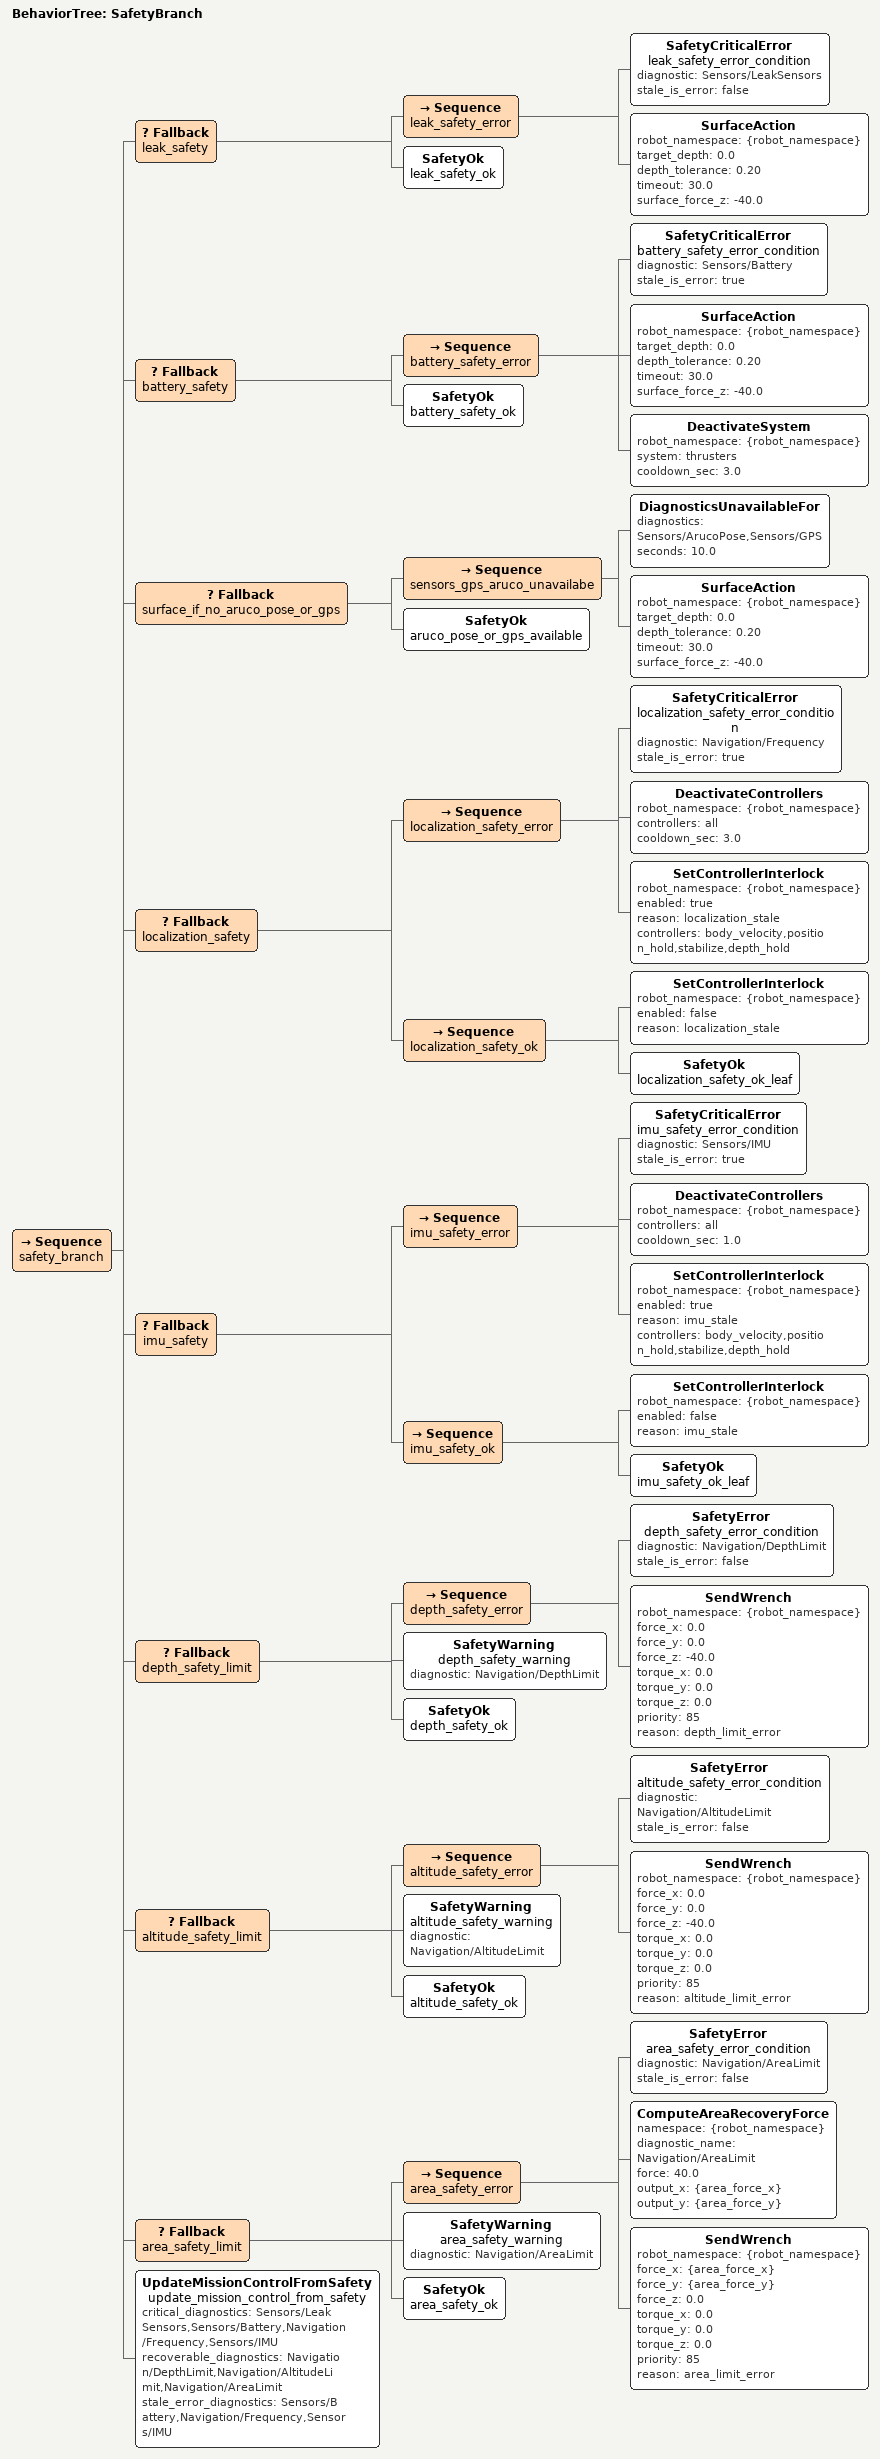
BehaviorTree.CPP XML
<root>

  <BehaviorTree ID="SafetyBranch">
    <Sequence name="safety_branch">

      <Fallback name="leak_safety">
        <Sequence name="leak_safety_error">
          <SafetyCriticalError name="leak_safety_error_condition" diagnostic="Sensors/LeakSensors" stale_is_error="false"/>
          <SurfaceAction
            robot_namespace="{robot_namespace}"
            target_depth="0.0"
            depth_tolerance="0.20"
            timeout="30.0"
            surface_force_z="-40.0"
          />
        </Sequence>

        <SafetyOk name="leak_safety_ok"/>
      </Fallback>

      <Fallback name="battery_safety">
        <Sequence name="battery_safety_error">
          <SafetyCriticalError name="battery_safety_error_condition" diagnostic="Sensors/Battery" stale_is_error="true"/>
          <SurfaceAction
            robot_namespace="{robot_namespace}"
            target_depth="0.0"
            depth_tolerance="0.20"
            timeout="30.0"
            surface_force_z="-40.0"
          />
          <DeactivateSystem robot_namespace="{robot_namespace}" system="thrusters" cooldown_sec="3.0"/>
        </Sequence>

        <SafetyOk name="battery_safety_ok"/>
      </Fallback>

      <Fallback name="surface_if_no_aruco_pose_or_gps">
        <Sequence name="sensors_gps_aruco_unavailabe">
          <DiagnosticsUnavailableFor
            diagnostics="Sensors/ArucoPose,Sensors/GPS"
            seconds="10.0"
          />
          <SurfaceAction
            robot_namespace="{robot_namespace}"
            target_depth="0.0"
            depth_tolerance="0.20"
            timeout="30.0"
            surface_force_z="-40.0"
          />
        </Sequence>

        <SafetyOk name="aruco_pose_or_gps_available"/>
      </Fallback>

      <Fallback name="localization_safety">
        <Sequence name="localization_safety_error">
          <SafetyCriticalError name="localization_safety_error_condition" diagnostic="Navigation/Frequency" stale_is_error="true"/>
          <DeactivateControllers
            robot_namespace="{robot_namespace}"
            controllers="all"
            cooldown_sec="3.0"
          />
          <SetControllerInterlock
            robot_namespace="{robot_namespace}"
            enabled="true"
            reason="localization_stale"
            controllers="body_velocity,position_hold,stabilize,depth_hold"
          />
        </Sequence>

        <Sequence name="localization_safety_ok">
          <SetControllerInterlock
            robot_namespace="{robot_namespace}"
            enabled="false"
            reason="localization_stale"
          />
          <SafetyOk name="localization_safety_ok_leaf"/>
        </Sequence>
      </Fallback>

      <Fallback name="imu_safety">
        <Sequence name="imu_safety_error">
          <SafetyCriticalError name="imu_safety_error_condition" diagnostic="Sensors/IMU" stale_is_error="true"/>
          <DeactivateControllers
            robot_namespace="{robot_namespace}"
            controllers="all"
            cooldown_sec="1.0"
          />
          <SetControllerInterlock
            robot_namespace="{robot_namespace}"
            enabled="true"
            reason="imu_stale"
            controllers="body_velocity,position_hold,stabilize,depth_hold"
          />
        </Sequence>

        <Sequence name="imu_safety_ok">
          <SetControllerInterlock
            robot_namespace="{robot_namespace}"
            enabled="false"
            reason="imu_stale"
          />
          <SafetyOk name="imu_safety_ok_leaf"/>
        </Sequence>
      </Fallback>

      <Fallback name="depth_safety_limit">
        <Sequence name="depth_safety_error">
          <SafetyError name="depth_safety_error_condition" diagnostic="Navigation/DepthLimit" stale_is_error="false"/>
          <SendWrench
            robot_namespace="{robot_namespace}"
            force_x="0.0"
            force_y="0.0"
            force_z="-40.0"
            torque_x="0.0"
            torque_y="0.0"
            torque_z="0.0"
            priority="85"
            reason="depth_limit_error"
          />
        </Sequence>

        <SafetyWarning name="depth_safety_warning" diagnostic="Navigation/DepthLimit"/>

        <SafetyOk name="depth_safety_ok"/>
      </Fallback>

      <Fallback name="altitude_safety_limit">
        <Sequence name="altitude_safety_error">
          <SafetyError name="altitude_safety_error_condition" diagnostic="Navigation/AltitudeLimit" stale_is_error="false"/>
          <SendWrench
            robot_namespace="{robot_namespace}"
            force_x="0.0"
            force_y="0.0"
            force_z="-40.0"
            torque_x="0.0"
            torque_y="0.0"
            torque_z="0.0"
            priority="85"
            reason="altitude_limit_error"
          />
        </Sequence>

        <SafetyWarning name="altitude_safety_warning" diagnostic="Navigation/AltitudeLimit"/>

        <SafetyOk name="altitude_safety_ok"/>
      </Fallback>

      <Fallback name="area_safety_limit">
        <Sequence name="area_safety_error">
          <SafetyError name="area_safety_error_condition" diagnostic="Navigation/AreaLimit" stale_is_error="false"/>
          <ComputeAreaRecoveryForce
            namespace="{robot_namespace}" diagnostic_name="Navigation/AreaLimit"
            force="40.0"
            output_x="{area_force_x}"
            output_y="{area_force_y}"
          />
          <SendWrench
            robot_namespace="{robot_namespace}"
            force_x="{area_force_x}"
            force_y="{area_force_y}"
            force_z="0.0"
            torque_x="0.0"
            torque_y="0.0"
            torque_z="0.0"
            priority="85"
            reason="area_limit_error"
          />
        </Sequence>

        <SafetyWarning name="area_safety_warning" diagnostic="Navigation/AreaLimit"/>
        <SafetyOk name="area_safety_ok"/>
      </Fallback>

      <UpdateMissionControlFromSafety
        name="update_mission_control_from_safety"
        critical_diagnostics="Sensors/LeakSensors,Sensors/Battery,Navigation/Frequency,Sensors/IMU"
        recoverable_diagnostics="Navigation/DepthLimit,Navigation/AltitudeLimit,Navigation/AreaLimit"
        stale_error_diagnostics="Sensors/Battery,Navigation/Frequency,Sensors/IMU"
      />

    </Sequence>
  </BehaviorTree>

</root>
